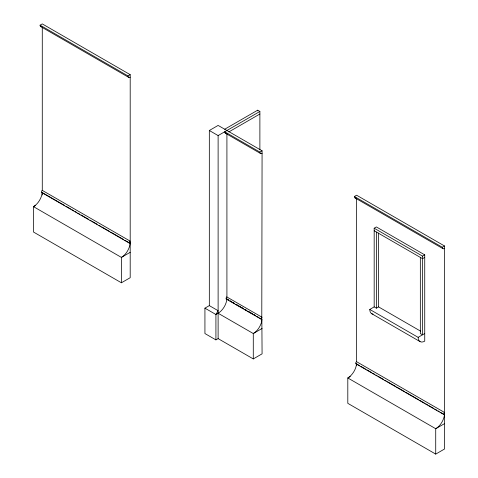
<?xml version="1.0" encoding="UTF-8"?>
<svg xmlns="http://www.w3.org/2000/svg" width="478" height="478" viewBox="0 0 478 478"><rect width="100%" height="100%" fill="white"/><g stroke="black" fill="none" stroke-linecap="round" stroke-linejoin="round"><path stroke-width="0.72" d="M130.195 242.173L129.897 244.975A12.434 7.176 -60 0 1 121.406 257.403L121.406 282.785L130.195 277.706L130.195 74.664L42.279 23.9L40.08 25.167A3.107 1.792 -60 0 0 41.706 26.678M444.516 413.494L444.217 416.29A12.434 7.176 -60 0 1 435.721 428.718L435.721 454.1L444.516 449.021L444.516 245.979L356.594 195.215L354.395 196.488A3.107 1.792 -60 0 0 356.026 198M40.08 25.167L128.002 75.93L130.195 74.664M35.366 205.552L33.484 206.639L33.484 232.021L121.406 282.785M253.286 358.924L218.117 338.621L215.919 339.888L215.919 314.506L218.117 310.7L209.328 305.627L209.328 130.5L218.117 125.421L262.081 150.803L261.777 321.114A12.434 7.176 -60 0 1 253.286 333.542L253.286 358.924L262.081 353.845L261.854 319.429A1.243 0.717 -60 0 1 261.209 318.683A1.243 0.717 -60 0 1 262.081 317.296L226.913 296.993A1.243 0.717 60 0 0 226.686 296.898M224.714 129.227L257.684 110.191L259.883 111.464L259.883 149.775M209.328 130.5L218.117 135.573L259.883 111.464M228.848 131.916L259.883 114.003M226.345 133.278A3.107 1.792 -60 0 1 224.714 131.767L259.883 152.07L262.081 150.803M130.195 252.324L121.406 257.403L33.484 206.639A12.434 7.176 -60 0 0 41.974 194.211L42.046 192.544A1.267 0.729 -60 0 1 41.389 191.792A1.267 0.729 -60 0 1 42.279 190.381L42.279 27.18M215.919 339.888L204.931 333.542L204.931 308.161L209.454 305.55M228.735 300.196L226.799 299.073L226.614 300.811A12.434 7.176 -60 0 1 218.117 313.239L215.919 314.506L204.931 308.161M374.178 306.894L374.178 228.215L376.377 226.942L424.733 254.864L424.733 341.155A9.327 5.383 -60 0 1 418.136 337.349L369.781 309.433L374.178 306.894L376.377 308.161L378.576 306.894L420.598 331.152M262.081 328.47L253.286 333.542L218.117 313.239M374.178 228.215L422.534 256.13L424.733 254.864M424.733 257.397L422.534 258.67L374.178 230.749M354.395 196.488L442.317 247.246L444.516 245.979M350.314 376.509L347.805 377.961L347.805 403.336L435.721 454.1M418.136 337.349L424.733 333.542M444.516 423.645L435.721 428.718L347.805 377.961A12.434 7.176 -60 0 0 356.295 365.533L356.48 363.812L359.713 365.682M130.195 243.206L129.968 243.308A1.267 0.729 -60 0 1 129.311 242.549A1.267 0.729 -60 0 1 130.195 241.139L42.279 190.381M226.913 299.025L226.686 299.12A1.243 0.717 -60 0 1 226.04 298.38A1.243 0.717 -60 0 1 226.913 296.993L226.913 133.78M444.516 414.528L444.283 414.623A1.267 0.729 -60 0 1 443.626 413.87A1.267 0.729 -60 0 1 444.516 412.454L356.594 361.697L356.594 198.501M355.04 197.91L442.963 248.668M40.72 26.595L128.642 77.352M225.359 133.189L260.528 153.492M371.717 313.699L420.072 341.621M361.004 366.429L365.527 369.04M366.823 369.787L371.346 372.398M372.643 373.145L374.579 374.262M375.875 375.009L377.166 375.756M378.457 376.503L383.631 379.49M384.921 380.237L386.218 380.984M387.509 381.731L395.264 386.206M396.561 386.953L404.316 391.434M405.613 392.181L418.543 399.644M419.833 400.391L424.356 403.002M425.653 403.749L427.589 404.872M428.885 405.619L433.409 408.23M434.705 408.977L436.641 410.094M437.932 410.841L439.228 411.588M440.519 412.335L442.461 413.452M355.961 363.83L443.883 414.587M226.793 298.959L228.848 300.148M230.145 300.889L231.436 301.636M233.378 302.759L234.668 303.506M235.959 304.253L237.255 305M239.191 306.117L240.488 306.864M241.778 307.611L243.075 308.358M245.011 309.475L246.307 310.222M248.243 311.345L249.54 312.086M250.831 312.833L252.121 313.58M254.063 314.703L255.354 315.45M42.805 192.867L64.787 205.558M66.084 206.305L70.607 208.922M71.897 209.663L73.839 210.786M75.13 211.533L76.426 212.28M77.717 213.027L79.659 214.144M80.949 214.891L88.705 219.372M90.001 220.119L91.292 220.86M92.589 221.607L97.112 224.224M99.054 225.341L100.344 226.088M101.635 226.835L109.396 231.316M110.687 232.057L123.617 239.526M124.907 240.273L130.082 243.254M230.032 300.943L234.555 303.554M235.845 304.301L240.374 306.912M241.665 307.659L243.607 308.776M244.897 309.523L246.194 310.27M247.484 311.017L252.659 314.004M253.949 314.751L255.24 315.498M256.537 316.245L259.124 317.739M259.769 318.109L261.968 319.376M41.646 192.509L129.562 243.272M226.291 299.085L261.46 319.394M422.534 256.13L422.534 334.809L420.335 333.542L420.335 257.397M378.576 232.989L378.576 306.894M376.377 232.021L376.377 308.161M356.594 364.182L356.594 365.628M218.117 135.573L218.117 338.621M42.279 192.138L42.279 195.036M130.195 77.197A3.107 1.792 -60 0 1 128.002 75.93M262.081 153.342A3.107 1.792 -60 0 1 259.883 152.07M444.516 248.518A3.107 1.792 -60 0 1 442.317 247.246M356.361 363.866A1.267 0.729 -60 0 1 355.704 363.107A1.267 0.729 -60 0 1 356.594 361.697M373.079 314.124A9.327 5.383 -60 0 1 369.781 309.433M257.756 110.896A3.107 1.792 60 0 1 257.684 110.191"/></g></svg>
